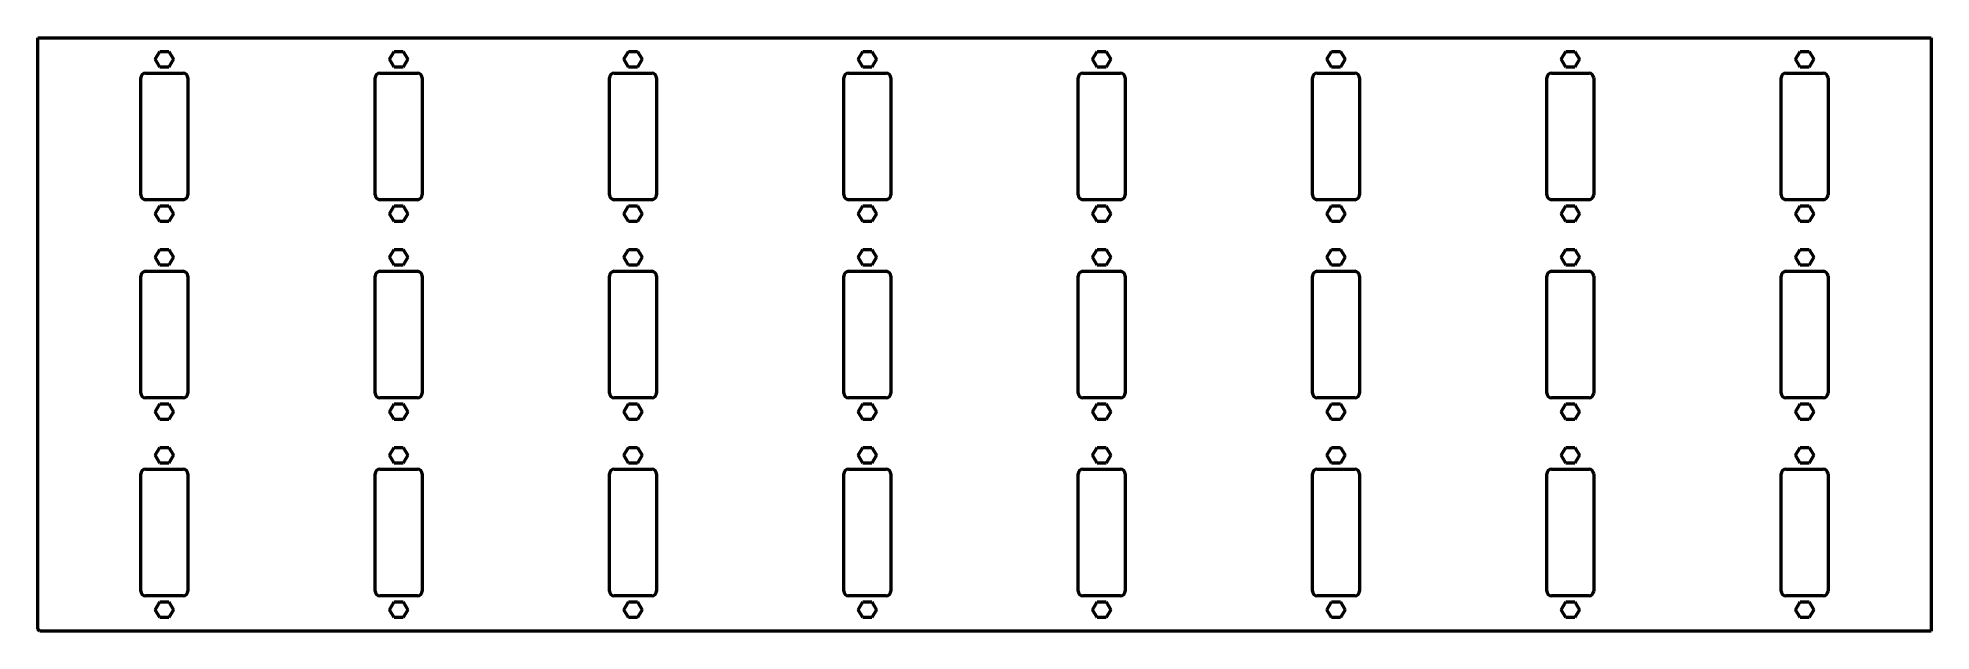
# Model space of a CAD drawing. Header units: millimetres. Extents: x 499 to 2519, y 1047 to 1681.
import ezdxf

# ---------------------------------------------------------------- set-up
doc = ezdxf.new("R2010")
doc.units = ezdxf.units.MM
doc.header["$LTSCALE"] = 10
doc.layers.add('Visible (ISO)', color=7, linetype='Continuous', lineweight=50)

msp = doc.modelspace()

# ---------------------------------------------------------------- linework, layer by layer
at = {"layer": 'Visible (ISO)'}
for p, q in [((499.1, 1049.2), (499.1, 1680.7)), ((499.1, 1680.7), (2519.1, 1680.7)), ((2519.1, 1680.7), (2519.1, 1047.2)), ((624.4, 1657.9), (629.3, 1666.3)), ((629.3, 1649.5), (624.4, 1657.9)), ((629.3, 1666.3), (639, 1666.3)), ((639, 1666.3), (643.8, 1657.9)), ((643.8, 1657.9), (639, 1649.5)), ((874.4, 1657.9), (879.3, 1666.3)), ((879.3, 1649.5), (874.4, 1657.9)), ((879.3, 1666.3), (889, 1666.3)), ((889, 1666.3), (893.8, 1657.9)), ((893.8, 1657.9), (889, 1649.5)), ((1124.4, 1657.9), (1129.3, 1666.3)), ((1129.3, 1649.5), (1124.4, 1657.9)), ((1129.3, 1666.3), (1139, 1666.3)), ((1139, 1666.3), (1143.8, 1657.9)), ((1143.8, 1657.9), (1139, 1649.5)), ((1374.4, 1657.9), (1379.3, 1666.3)), ((1379.3, 1649.5), (1374.4, 1657.9)), ((1379.3, 1666.3), (1389, 1666.3)), ((1389, 1666.3), (1393.8, 1657.9)), ((1393.8, 1657.9), (1389, 1649.5)), ((1624.4, 1657.9), (1629.3, 1666.3)), ((1629.3, 1649.5), (1624.4, 1657.9)), ((1629.3, 1666.3), (1639, 1666.3)), ((1639, 1666.3), (1643.8, 1657.9)), ((1643.8, 1657.9), (1639, 1649.5)), ((1874.4, 1657.9), (1879.3, 1666.3)), ((1879.3, 1649.5), (1874.4, 1657.9)), ((1879.3, 1666.3), (1889, 1666.3)), ((1889, 1666.3), (1893.8, 1657.9)), ((1893.8, 1657.9), (1889, 1649.5)), ((2124.4, 1657.9), (2129.3, 1666.3)), ((2129.3, 1649.5), (2124.4, 1657.9)), ((2129.3, 1666.3), (2139, 1666.3)), ((2139, 1666.3), (2143.8, 1657.9)), ((2143.8, 1657.9), (2139, 1649.5)), ((2374.4, 1657.9), (2379.3, 1666.3)), ((2379.3, 1649.5), (2374.4, 1657.9)), ((2379.3, 1666.3), (2389, 1666.3)), ((2389, 1666.3), (2393.8, 1657.9)), ((2393.8, 1657.9), (2389, 1649.5)), ((609.1, 1512.9), (609.1, 1637.9)), ((614.1, 1642.9), (654.1, 1642.9)), ((639, 1649.5), (629.3, 1649.5)), ((659.1, 1637.9), (659.1, 1512.9)), ((859.1, 1512.9), (859.1, 1637.9)), ((864.1, 1642.9), (904.1, 1642.9)), ((889, 1649.5), (879.3, 1649.5)), ((909.1, 1637.9), (909.1, 1512.9)), ((1109.1, 1512.9), (1109.1, 1637.9)), ((1114.1, 1642.9), (1154.1, 1642.9)), ((1139, 1649.5), (1129.3, 1649.5)), ((1159.1, 1637.9), (1159.1, 1512.9)), ((1359.1, 1512.9), (1359.1, 1637.9)), ((1364.1, 1642.9), (1404.1, 1642.9)), ((1389, 1649.5), (1379.3, 1649.5)), ((1409.1, 1637.9), (1409.1, 1512.9)), ((1609.1, 1512.9), (1609.1, 1637.9)), ((1614.1, 1642.9), (1654.1, 1642.9)), ((1639, 1649.5), (1629.3, 1649.5)), ((1659.1, 1637.9), (1659.1, 1512.9)), ((1859.1, 1512.9), (1859.1, 1637.9)), ((1864.1, 1642.9), (1904.1, 1642.9)), ((1889, 1649.5), (1879.3, 1649.5)), ((1909.1, 1637.9), (1909.1, 1512.9)), ((2109.1, 1512.9), (2109.1, 1637.9)), ((2114.1, 1642.9), (2154.1, 1642.9)), ((2139, 1649.5), (2129.3, 1649.5)), ((2159.1, 1637.9), (2159.1, 1512.9)), ((2359.1, 1512.9), (2359.1, 1637.9)), ((2364.1, 1642.9), (2404.1, 1642.9)), ((2389, 1649.5), (2379.3, 1649.5)), ((2409.1, 1637.9), (2409.1, 1512.9)), ((654.1, 1507.9), (614.1, 1507.9)), ((624.4, 1492.9), (629.3, 1501.3)), ((629.3, 1501.3), (639, 1501.3)), ((639, 1501.3), (643.8, 1492.9)), ((904.1, 1507.9), (864.1, 1507.9)), ((874.4, 1492.9), (879.3, 1501.3)), ((879.3, 1501.3), (889, 1501.3)), ((889, 1501.3), (893.8, 1492.9)), ((1154.1, 1507.9), (1114.1, 1507.9)), ((1124.4, 1492.9), (1129.3, 1501.3)), ((1129.3, 1501.3), (1139, 1501.3)), ((1139, 1501.3), (1143.8, 1492.9)), ((1404.1, 1507.9), (1364.1, 1507.9)), ((1374.4, 1492.9), (1379.3, 1501.3)), ((1379.3, 1501.3), (1389, 1501.3)), ((1389, 1501.3), (1393.8, 1492.9)), ((1654.1, 1507.9), (1614.1, 1507.9)), ((1624.4, 1492.9), (1629.3, 1501.3)), ((1629.3, 1501.3), (1639, 1501.3)), ((1639, 1501.3), (1643.8, 1492.9)), ((1904.1, 1507.9), (1864.1, 1507.9)), ((1874.4, 1492.9), (1879.3, 1501.3)), ((1879.3, 1501.3), (1889, 1501.3)), ((1889, 1501.3), (1893.8, 1492.9)), ((2154.1, 1507.9), (2114.1, 1507.9)), ((2124.4, 1492.9), (2129.3, 1501.3)), ((2129.3, 1501.3), (2139, 1501.3)), ((2139, 1501.3), (2143.8, 1492.9)), ((2404.1, 1507.9), (2364.1, 1507.9)), ((2374.4, 1492.9), (2379.3, 1501.3)), ((2379.3, 1501.3), (2389, 1501.3)), ((2389, 1501.3), (2393.8, 1492.9)), ((629.3, 1484.5), (624.4, 1492.9)), ((639, 1484.5), (629.3, 1484.5)), ((643.8, 1492.9), (639, 1484.5)), ((879.3, 1484.5), (874.4, 1492.9)), ((889, 1484.5), (879.3, 1484.5)), ((893.8, 1492.9), (889, 1484.5)), ((1129.3, 1484.5), (1124.4, 1492.9)), ((1139, 1484.5), (1129.3, 1484.5)), ((1143.8, 1492.9), (1139, 1484.5)), ((1379.3, 1484.5), (1374.4, 1492.9)), ((1389, 1484.5), (1379.3, 1484.5)), ((1393.8, 1492.9), (1389, 1484.5)), ((1629.3, 1484.5), (1624.4, 1492.9)), ((1639, 1484.5), (1629.3, 1484.5)), ((1643.8, 1492.9), (1639, 1484.5)), ((1879.3, 1484.5), (1874.4, 1492.9)), ((1889, 1484.5), (1879.3, 1484.5)), ((1893.8, 1492.9), (1889, 1484.5)), ((2129.3, 1484.5), (2124.4, 1492.9)), ((2139, 1484.5), (2129.3, 1484.5)), ((2143.8, 1492.9), (2139, 1484.5)), ((2379.3, 1484.5), (2374.4, 1492.9)), ((2389, 1484.5), (2379.3, 1484.5)), ((2393.8, 1492.9), (2389, 1484.5)), ((624.4, 1446.4), (629.3, 1454.8)), ((629.3, 1454.8), (639, 1454.8)), ((639, 1454.8), (643.8, 1446.4)), ((874.4, 1446.4), (879.3, 1454.8)), ((879.3, 1454.8), (889, 1454.8)), ((889, 1454.8), (893.8, 1446.4)), ((1124.4, 1446.4), (1129.3, 1454.8)), ((1129.3, 1454.8), (1139, 1454.8)), ((1139, 1454.8), (1143.8, 1446.4)), ((1374.4, 1446.4), (1379.3, 1454.8)), ((1379.3, 1454.8), (1389, 1454.8)), ((1389, 1454.8), (1393.8, 1446.4)), ((1624.4, 1446.4), (1629.3, 1454.8)), ((1629.3, 1454.8), (1639, 1454.8)), ((1639, 1454.8), (1643.8, 1446.4)), ((1874.4, 1446.4), (1879.3, 1454.8)), ((1879.3, 1454.8), (1889, 1454.8)), ((1889, 1454.8), (1893.8, 1446.4)), ((2124.4, 1446.4), (2129.3, 1454.8)), ((2129.3, 1454.8), (2139, 1454.8)), ((2139, 1454.8), (2143.8, 1446.4)), ((2374.4, 1446.4), (2379.3, 1454.8)), ((2379.3, 1454.8), (2389, 1454.8)), ((2389, 1454.8), (2393.8, 1446.4)), ((629.3, 1438), (624.4, 1446.4)), ((639, 1438), (629.3, 1438)), ((643.8, 1446.4), (639, 1438)), ((879.3, 1438), (874.4, 1446.4)), ((889, 1438), (879.3, 1438)), ((893.8, 1446.4), (889, 1438)), ((1129.3, 1438), (1124.4, 1446.4)), ((1139, 1438), (1129.3, 1438)), ((1143.8, 1446.4), (1139, 1438)), ((1379.3, 1438), (1374.4, 1446.4)), ((1389, 1438), (1379.3, 1438)), ((1393.8, 1446.4), (1389, 1438)), ((1629.3, 1438), (1624.4, 1446.4)), ((1639, 1438), (1629.3, 1438)), ((1643.8, 1446.4), (1639, 1438)), ((1879.3, 1438), (1874.4, 1446.4)), ((1889, 1438), (1879.3, 1438)), ((1893.8, 1446.4), (1889, 1438)), ((2129.3, 1438), (2124.4, 1446.4)), ((2139, 1438), (2129.3, 1438)), ((2143.8, 1446.4), (2139, 1438)), ((2379.3, 1438), (2374.4, 1446.4)), ((2389, 1438), (2379.3, 1438)), ((2393.8, 1446.4), (2389, 1438)), ((609.1, 1301.4), (609.1, 1426.4)), ((614.1, 1431.4), (654.1, 1431.4)), ((659.1, 1426.4), (659.1, 1301.4)), ((859.1, 1301.4), (859.1, 1426.4)), ((864.1, 1431.4), (904.1, 1431.4)), ((909.1, 1426.4), (909.1, 1301.4)), ((1109.1, 1301.4), (1109.1, 1426.4)), ((1114.1, 1431.4), (1154.1, 1431.4)), ((1159.1, 1426.4), (1159.1, 1301.4)), ((1359.1, 1301.4), (1359.1, 1426.4)), ((1364.1, 1431.4), (1404.1, 1431.4)), ((1409.1, 1426.4), (1409.1, 1301.4)), ((1609.1, 1301.4), (1609.1, 1426.4)), ((1614.1, 1431.4), (1654.1, 1431.4)), ((1659.1, 1426.4), (1659.1, 1301.4)), ((1859.1, 1301.4), (1859.1, 1426.4)), ((1864.1, 1431.4), (1904.1, 1431.4)), ((1909.1, 1426.4), (1909.1, 1301.4)), ((2109.1, 1301.4), (2109.1, 1426.4)), ((2114.1, 1431.4), (2154.1, 1431.4)), ((2159.1, 1426.4), (2159.1, 1301.4)), ((2359.1, 1301.4), (2359.1, 1426.4)), ((2364.1, 1431.4), (2404.1, 1431.4)), ((2409.1, 1426.4), (2409.1, 1301.4)), ((654.1, 1296.4), (614.1, 1296.4)), ((904.1, 1296.4), (864.1, 1296.4)), ((1154.1, 1296.4), (1114.1, 1296.4)), ((1404.1, 1296.4), (1364.1, 1296.4)), ((1654.1, 1296.4), (1614.1, 1296.4)), ((1904.1, 1296.4), (1864.1, 1296.4)), ((2154.1, 1296.4), (2114.1, 1296.4)), ((2404.1, 1296.4), (2364.1, 1296.4)), ((624.4, 1281.4), (629.3, 1289.8)), ((629.3, 1273), (624.4, 1281.4)), ((629.3, 1289.8), (639, 1289.8)), ((639, 1273), (629.3, 1273)), ((639, 1289.8), (643.8, 1281.4)), ((643.8, 1281.4), (639, 1273)), ((874.4, 1281.4), (879.3, 1289.8)), ((879.3, 1273), (874.4, 1281.4)), ((879.3, 1289.8), (889, 1289.8)), ((889, 1273), (879.3, 1273)), ((889, 1289.8), (893.8, 1281.4)), ((893.8, 1281.4), (889, 1273)), ((1124.4, 1281.4), (1129.3, 1289.8)), ((1129.3, 1273), (1124.4, 1281.4)), ((1129.3, 1289.8), (1139, 1289.8)), ((1139, 1273), (1129.3, 1273)), ((1139, 1289.8), (1143.8, 1281.4)), ((1143.8, 1281.4), (1139, 1273)), ((1374.4, 1281.4), (1379.3, 1289.8)), ((1379.3, 1273), (1374.4, 1281.4)), ((1379.3, 1289.8), (1389, 1289.8)), ((1389, 1273), (1379.3, 1273)), ((1389, 1289.8), (1393.8, 1281.4)), ((1393.8, 1281.4), (1389, 1273)), ((1624.4, 1281.4), (1629.3, 1289.8)), ((1629.3, 1273), (1624.4, 1281.4)), ((1629.3, 1289.8), (1639, 1289.8)), ((1639, 1273), (1629.3, 1273)), ((1639, 1289.8), (1643.8, 1281.4)), ((1643.8, 1281.4), (1639, 1273)), ((1874.4, 1281.4), (1879.3, 1289.8)), ((1879.3, 1273), (1874.4, 1281.4)), ((1879.3, 1289.8), (1889, 1289.8)), ((1889, 1273), (1879.3, 1273)), ((1889, 1289.8), (1893.8, 1281.4)), ((1893.8, 1281.4), (1889, 1273)), ((2124.4, 1281.4), (2129.3, 1289.8)), ((2129.3, 1273), (2124.4, 1281.4)), ((2129.3, 1289.8), (2139, 1289.8)), ((2139, 1273), (2129.3, 1273)), ((2139, 1289.8), (2143.8, 1281.4)), ((2143.8, 1281.4), (2139, 1273)), ((2374.4, 1281.4), (2379.3, 1289.8)), ((2379.3, 1273), (2374.4, 1281.4)), ((2379.3, 1289.8), (2389, 1289.8)), ((2389, 1273), (2379.3, 1273)), ((2389, 1289.8), (2393.8, 1281.4)), ((2393.8, 1281.4), (2389, 1273)), ((624.4, 1235), (629.3, 1243.4)), ((629.3, 1226.6), (624.4, 1235)), ((629.3, 1243.4), (639, 1243.4)), ((639, 1243.4), (643.8, 1235)), ((643.8, 1235), (639, 1226.6)), ((874.4, 1235), (879.3, 1243.4)), ((879.3, 1226.6), (874.4, 1235)), ((879.3, 1243.4), (889, 1243.4)), ((889, 1243.4), (893.8, 1235)), ((893.8, 1235), (889, 1226.6)), ((1124.4, 1235), (1129.3, 1243.4)), ((1129.3, 1226.6), (1124.4, 1235)), ((1129.3, 1243.4), (1139, 1243.4)), ((1139, 1243.4), (1143.8, 1235)), ((1143.8, 1235), (1139, 1226.6)), ((1374.4, 1235), (1379.3, 1243.4)), ((1379.3, 1226.6), (1374.4, 1235)), ((1379.3, 1243.4), (1389, 1243.4)), ((1389, 1243.4), (1393.8, 1235)), ((1393.8, 1235), (1389, 1226.6)), ((1624.4, 1235), (1629.3, 1243.4)), ((1629.3, 1226.6), (1624.4, 1235)), ((1629.3, 1243.4), (1639, 1243.4)), ((1639, 1243.4), (1643.8, 1235)), ((1643.8, 1235), (1639, 1226.6)), ((1874.4, 1235), (1879.3, 1243.4)), ((1879.3, 1226.6), (1874.4, 1235)), ((1879.3, 1243.4), (1889, 1243.4)), ((1889, 1243.4), (1893.8, 1235)), ((1893.8, 1235), (1889, 1226.6)), ((2124.4, 1235), (2129.3, 1243.4)), ((2129.3, 1226.6), (2124.4, 1235)), ((2129.3, 1243.4), (2139, 1243.4)), ((2139, 1243.4), (2143.8, 1235)), ((2143.8, 1235), (2139, 1226.6)), ((2374.4, 1235), (2379.3, 1243.4)), ((2379.3, 1226.6), (2374.4, 1235)), ((2379.3, 1243.4), (2389, 1243.4)), ((2389, 1243.4), (2393.8, 1235)), ((2393.8, 1235), (2389, 1226.6)), ((609.1, 1090), (609.1, 1215)), ((614.1, 1220), (654.1, 1220)), ((639, 1226.6), (629.3, 1226.6)), ((659.1, 1215), (659.1, 1090)), ((859.1, 1090), (859.1, 1215)), ((864.1, 1220), (904.1, 1220)), ((889, 1226.6), (879.3, 1226.6)), ((909.1, 1215), (909.1, 1090)), ((1109.1, 1090), (1109.1, 1215)), ((1114.1, 1220), (1154.1, 1220)), ((1139, 1226.6), (1129.3, 1226.6)), ((1159.1, 1215), (1159.1, 1090)), ((1359.1, 1090), (1359.1, 1215)), ((1364.1, 1220), (1404.1, 1220)), ((1389, 1226.6), (1379.3, 1226.6)), ((1409.1, 1215), (1409.1, 1090)), ((1609.1, 1090), (1609.1, 1215)), ((1614.1, 1220), (1654.1, 1220)), ((1639, 1226.6), (1629.3, 1226.6)), ((1659.1, 1215), (1659.1, 1090)), ((1859.1, 1090), (1859.1, 1215)), ((1864.1, 1220), (1904.1, 1220)), ((1889, 1226.6), (1879.3, 1226.6)), ((1909.1, 1215), (1909.1, 1090)), ((2109.1, 1090), (2109.1, 1215)), ((2114.1, 1220), (2154.1, 1220)), ((2139, 1226.6), (2129.3, 1226.6)), ((2159.1, 1215), (2159.1, 1090)), ((2359.1, 1090), (2359.1, 1215)), ((2364.1, 1220), (2404.1, 1220)), ((2389, 1226.6), (2379.3, 1226.6)), ((2409.1, 1215), (2409.1, 1090)), ((654.1, 1085), (614.1, 1085)), ((624.4, 1070), (629.3, 1078.4)), ((629.3, 1078.4), (639, 1078.4)), ((639, 1078.4), (643.8, 1070)), ((904.1, 1085), (864.1, 1085)), ((874.4, 1070), (879.3, 1078.4)), ((879.3, 1078.4), (889, 1078.4)), ((889, 1078.4), (893.8, 1070)), ((1154.1, 1085), (1114.1, 1085)), ((1124.4, 1070), (1129.3, 1078.4)), ((1129.3, 1078.4), (1139, 1078.4)), ((1139, 1078.4), (1143.8, 1070)), ((1404.1, 1085), (1364.1, 1085)), ((1374.4, 1070), (1379.3, 1078.4)), ((1379.3, 1078.4), (1389, 1078.4)), ((1389, 1078.4), (1393.8, 1070)), ((1654.1, 1085), (1614.1, 1085)), ((1624.4, 1070), (1629.3, 1078.4)), ((1629.3, 1078.4), (1639, 1078.4)), ((1639, 1078.4), (1643.8, 1070)), ((1904.1, 1085), (1864.1, 1085)), ((1874.4, 1070), (1879.3, 1078.4)), ((1879.3, 1078.4), (1889, 1078.4)), ((1889, 1078.4), (1893.8, 1070)), ((2154.1, 1085), (2114.1, 1085)), ((2124.4, 1070), (2129.3, 1078.4)), ((2129.3, 1078.4), (2139, 1078.4)), ((2139, 1078.4), (2143.8, 1070)), ((2404.1, 1085), (2364.1, 1085)), ((2374.4, 1070), (2379.3, 1078.4)), ((2379.3, 1078.4), (2389, 1078.4)), ((2389, 1078.4), (2393.8, 1070)), ((629.3, 1061.6), (624.4, 1070)), ((639, 1061.6), (629.3, 1061.6)), ((643.8, 1070), (639, 1061.6)), ((879.3, 1061.6), (874.4, 1070)), ((889, 1061.6), (879.3, 1061.6)), ((893.8, 1070), (889, 1061.6)), ((1129.3, 1061.6), (1124.4, 1070)), ((1139, 1061.6), (1129.3, 1061.6)), ((1143.8, 1070), (1139, 1061.6)), ((1379.3, 1061.6), (1374.4, 1070)), ((1389, 1061.6), (1379.3, 1061.6)), ((1393.8, 1070), (1389, 1061.6)), ((1629.3, 1061.6), (1624.4, 1070)), ((1639, 1061.6), (1629.3, 1061.6)), ((1643.8, 1070), (1639, 1061.6)), ((1879.3, 1061.6), (1874.4, 1070)), ((1889, 1061.6), (1879.3, 1061.6)), ((1893.8, 1070), (1889, 1061.6)), ((2129.3, 1061.6), (2124.4, 1070)), ((2139, 1061.6), (2129.3, 1061.6)), ((2143.8, 1070), (2139, 1061.6)), ((2379.3, 1061.6), (2374.4, 1070)), ((2389, 1061.6), (2379.3, 1061.6)), ((2393.8, 1070), (2389, 1061.6)), ((501.1, 1047.2), (499.1, 1049.2)), ((2519.1, 1047.2), (501.1, 1047.2))]:
    msp.add_line(p, q, dxfattribs=at)
for centre, start, end in [((614.1, 1637.9), 90, 180), ((654.1, 1637.9), 0, 90), ((864.1, 1637.9), 90, 180), ((904.1, 1637.9), 0, 90), ((1114.1, 1637.9), 90, 180), ((1154.1, 1637.9), 0, 90), ((1364.1, 1637.9), 90, 180), ((1404.1, 1637.9), 0, 90), ((1614.1, 1637.9), 90, 180), ((1654.1, 1637.9), 0, 90), ((1864.1, 1637.9), 90, 180), ((1904.1, 1637.9), 0, 90), ((2114.1, 1637.9), 90, 180), ((2154.1, 1637.9), 0, 90), ((2364.1, 1637.9), 90, 180), ((2404.1, 1637.9), 0, 90), ((614.1, 1512.9), 180, 270), ((654.1, 1512.9), 270, 0), ((864.1, 1512.9), 180, 270), ((904.1, 1512.9), 270, 0), ((1114.1, 1512.9), 180, 270), ((1154.1, 1512.9), 270, 0), ((1364.1, 1512.9), 180, 270), ((1404.1, 1512.9), 270, 0), ((1614.1, 1512.9), 180, 270), ((1654.1, 1512.9), 270, 0), ((1864.1, 1512.9), 180, 270), ((1904.1, 1512.9), 270, 0), ((2114.1, 1512.9), 180, 270), ((2154.1, 1512.9), 270, 0), ((2364.1, 1512.9), 180, 270), ((2404.1, 1512.9), 270, 0), ((614.1, 1426.4), 90, 180), ((654.1, 1426.4), 0, 90), ((864.1, 1426.4), 90, 180), ((904.1, 1426.4), 0, 90), ((1114.1, 1426.4), 90, 180), ((1154.1, 1426.4), 0, 90), ((1364.1, 1426.4), 90, 180), ((1404.1, 1426.4), 0, 90), ((1614.1, 1426.4), 90, 180), ((1654.1, 1426.4), 0, 90), ((1864.1, 1426.4), 90, 180), ((1904.1, 1426.4), 0, 90), ((2114.1, 1426.4), 90, 180), ((2154.1, 1426.4), 0, 90), ((2364.1, 1426.4), 90, 180), ((2404.1, 1426.4), 0, 90), ((614.1, 1301.4), 180, 270), ((654.1, 1301.4), 270, 0), ((864.1, 1301.4), 180, 270), ((904.1, 1301.4), 270, 0), ((1114.1, 1301.4), 180, 270), ((1154.1, 1301.4), 270, 0), ((1364.1, 1301.4), 180, 270), ((1404.1, 1301.4), 270, 0), ((1614.1, 1301.4), 180, 270), ((1654.1, 1301.4), 270, 0), ((1864.1, 1301.4), 180, 270), ((1904.1, 1301.4), 270, 0), ((2114.1, 1301.4), 180, 270), ((2154.1, 1301.4), 270, 0), ((2364.1, 1301.4), 180, 270), ((2404.1, 1301.4), 270, 0), ((614.1, 1215), 90, 180), ((654.1, 1215), 0, 90), ((864.1, 1215), 90, 180), ((904.1, 1215), 0, 90), ((1114.1, 1215), 90, 180), ((1154.1, 1215), 0, 90), ((1364.1, 1215), 90, 180), ((1404.1, 1215), 0, 90), ((1614.1, 1215), 90, 180), ((1654.1, 1215), 0, 90), ((1864.1, 1215), 90, 180), ((1904.1, 1215), 0, 90), ((2114.1, 1215), 90, 180), ((2154.1, 1215), 0, 90), ((2364.1, 1215), 90, 180), ((2404.1, 1215), 0, 90), ((614.1, 1090), 180, 270), ((654.1, 1090), 270, 0), ((864.1, 1090), 180, 270), ((904.1, 1090), 270, 0), ((1114.1, 1090), 180, 270), ((1154.1, 1090), 270, 0), ((1364.1, 1090), 180, 270), ((1404.1, 1090), 270, 0), ((1614.1, 1090), 180, 270), ((1654.1, 1090), 270, 0), ((1864.1, 1090), 180, 270), ((1904.1, 1090), 270, 0), ((2114.1, 1090), 180, 270), ((2154.1, 1090), 270, 0), ((2364.1, 1090), 180, 270), ((2404.1, 1090), 270, 0)]:
    msp.add_arc(centre, 5, start, end, dxfattribs=at)

doc.saveas('drawing.dxf')
